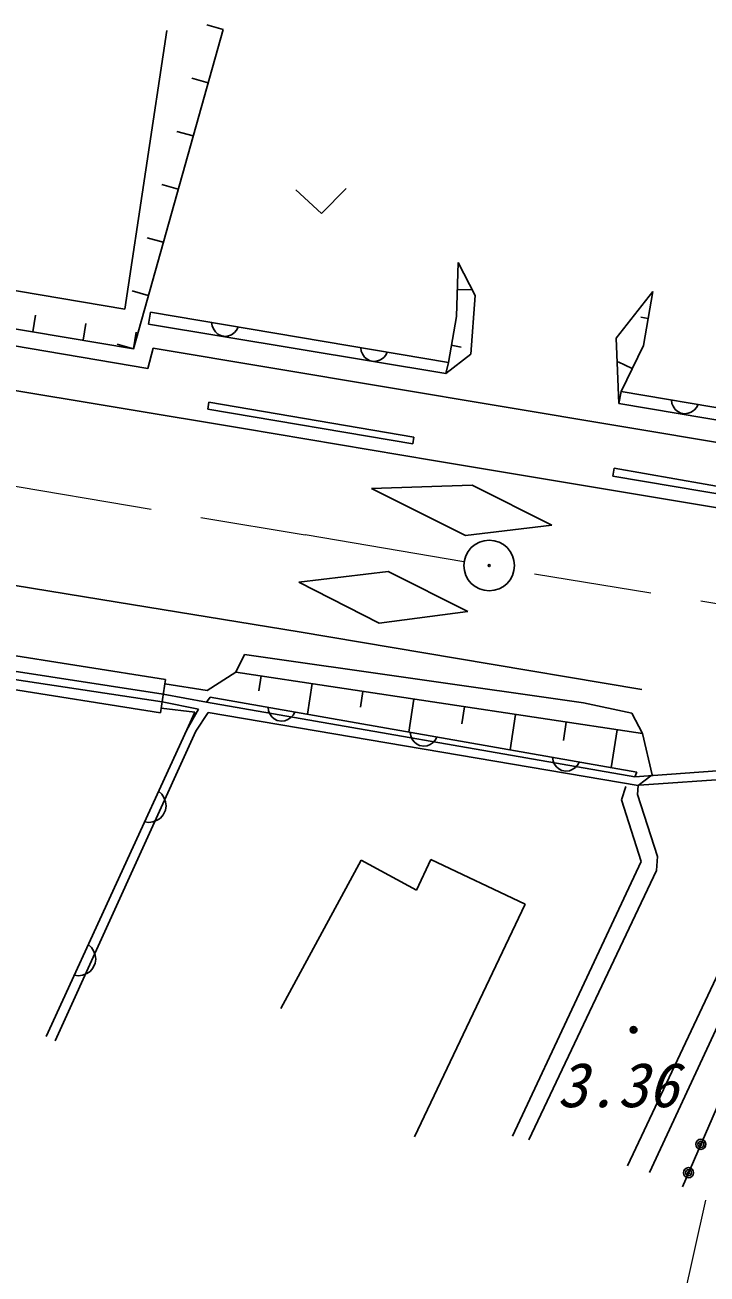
# Model space of a CAD drawing. Units: millimetres, scale not verified. Extents: x 40000 to 680000, y 20000 to 380000.
# Drawn here: x 441040 to 461262, y 271302 to 308325 of the extents above; entities that cross this region are included whole.
import ezdxf
from ezdxf.enums import TextEntityAlignment as Align

# ---------------------------------------------------------------- set-up
doc = ezdxf.new("R2010")
doc.units = ezdxf.units.MM
doc.header["$LTSCALE"] = 1000
doc.linetypes.add('CHAIN', pattern=[18.5, 12, -1.5, 3.5, -1.5])
for name, color, linetype, lineweight in [('M-BGD', 7, 'Continuous', 25), ('M-BMK', 2, 'CHAIN', 13), ('M-BMK-SRVR', 3, 'Continuous', 25), ('M-STR-HTXT', 7, 'Continuous', 13), ('M-STR-STRC', 7, 'Continuous', 25)]:
    doc.layers.add(name, color=color, linetype=linetype, lineweight=lineweight)
doc.styles.add('ＭＳ ゴシック', font='')
doc.styles.get('ＭＳ ゴシック').set_extended_font_data('MS Gothic')

msp = doc.modelspace()

# ---------------------------------------------------------------- linework, layer by layer
at = {"layer": 'M-BGD'}
for p, q in [((443997, 299905), (445245, 308160)), ((446912, 308189), (444253, 298730)), ((446912, 308189), (446431, 308325)), ((446469, 306613), (445987, 306748)), ((446026, 305036), (445544, 305172)), ((445582, 303460), (445101, 303595)), ((449067, 303441), (449833, 302737)), ((449833, 302737), (450566, 303474)), ((444253, 298730), (423697, 302145)), ((445139, 301883), (444658, 302019)), ((423857, 301677), (444686, 298141)), ((453887, 301289), (453836, 299680)), ((454390, 300308), (453887, 301289)), ((437610, 300978), (443997, 299905)), ((444696, 300307), (444215, 300442)), ((453862, 300485), (454307, 300470)), ((454260, 298569), (454390, 300308)), ((459657, 300424), (458567, 299044)), ((459657, 300424), (459375, 298828)), ((441268, 299226), (441350, 299719)), ((444703, 299458), (444760, 299809)), ((444760, 299809), (453598, 298322)), ((453836, 299680), (453598, 298322)), ((459516, 299626), (459301, 299664)), ((430351, 299224), (447516, 296364)), ((442761, 298978), (442843, 299472)), ((444253, 298730), (444335, 299224)), ((453517, 297991), (444703, 299458)), ((446575, 299504), (446590, 299404)), ((446590, 299404), (446625, 299317)), ((446625, 299317), (446690, 299225)), ((446690, 299225), (446761, 299164)), ((446761, 299164), (446850, 299117)), ((447163, 299145), (447256, 299211)), ((447256, 299211), (447316, 299282)), ((447316, 299282), (447364, 299371)), ((444253, 298730), (443772, 298866)), ((446850, 299117), (446977, 299095)), ((446977, 299095), (447077, 299111)), ((447077, 299111), (447163, 299145)), ((453676, 298835), (453974, 298779)), ((458567, 299044), (458650, 297101)), ((458713, 297460), (459375, 298828)), ((444838, 298742), (444686, 298141)), ((444838, 298742), (485346, 291975)), ((450994, 298760), (451010, 298660)), ((451010, 298660), (451044, 298573)), ((451044, 298573), (451110, 298481)), ((451110, 298481), (451181, 298420)), ((451181, 298420), (451270, 298373)), ((451583, 298401), (451675, 298467)), ((451675, 298467), (451736, 298538)), ((451736, 298538), (451783, 298627)), ((453517, 297991), (454260, 298569)), ((451270, 298373), (451396, 298352)), ((451396, 298352), (451496, 298367)), ((451496, 298367), (451583, 298401)), ((453598, 298322), (453517, 297991)), ((459044, 298144), (458631, 298343)), ((458650, 297101), (458713, 297460)), ((458713, 297460), (458650, 297101)), ((485149, 293026), (458713, 297460)), ((458650, 297101), (485555, 292553)), ((460206, 297210), (460222, 297110)), ((460222, 297110), (460256, 297023)), ((460256, 297023), (460322, 296931)), ((460322, 296931), (460393, 296870)), ((460887, 296917), (460948, 296988)), ((460948, 296988), (460995, 297077)), ((460393, 296870), (460482, 296823)), ((460482, 296823), (460608, 296801)), ((460608, 296801), (460708, 296817)), ((460708, 296817), (460795, 296851)), ((460795, 296851), (460887, 296917)), ((447516, 296364), (453152, 295413)), ((453152, 295413), (473411, 292049)), ((451314, 294586), (454297, 294689)), ((454105, 293191), (451314, 294586)), ((454297, 294689), (456661, 293503)), ((456661, 293503), (454105, 293191)), ((443292, 291296), (436789, 292357)), ((451809, 292125), (449159, 291807)), ((454168, 290941), (451809, 292125)), ((449159, 291807), (451546, 290598)), ((445211, 288928), (431595, 291078)), ((449170, 290336), (443292, 291296)), ((451546, 290598), (454168, 290941)), ((431439, 290328), (445107, 288260)), ((431487, 290583), (445139, 288493)), ((449170, 290336), (453800, 289558)), ((431419, 290090), (445061, 287939)), ((447550, 289666), (447290, 289142)), ((457596, 288230), (447550, 289666)), ((459332, 288628), (453800, 289558)), ((445211, 288928), (445061, 287939)), ((445184, 288797), (446437, 288595)), ((446437, 288595), (447290, 289142)), ((447290, 289142), (459348, 287319)), ((448043, 289028), (447977, 288593)), ((449551, 288801), (449413, 287893)), ((446421, 288255), (445139, 288493)), ((451058, 288573), (450987, 288101)), ((446077, 287956), (445073, 288074)), ((445107, 288260), (446180, 288040)), ((446534, 288399), (446421, 288255)), ((446421, 288255), (459126, 286042)), ((446534, 288399), (459184, 286176)), ((448248, 288097), (448263, 287997)), ((452565, 288345), (452417, 287365)), ((454073, 288117), (453996, 287609)), ((459034, 287927), (457596, 288230)), ((446180, 288040), (445835, 287430)), ((446077, 287956), (445835, 287430)), ((446104, 287392), (446475, 287950)), ((446475, 287950), (459223, 285784)), ((448263, 287997), (448297, 287910)), ((448297, 287910), (448362, 287818)), ((448362, 287818), (448432, 287757)), ((448432, 287757), (448521, 287708)), ((448521, 287708), (448647, 287686)), ((448647, 287686), (448747, 287701)), ((448747, 287701), (448834, 287735)), ((448834, 287735), (448927, 287800)), ((448927, 287800), (448988, 287870)), ((448988, 287870), (449036, 287959)), ((455580, 287889), (455421, 286837)), ((459348, 287319), (459034, 287927)), ((445835, 287430), (441665, 278341)), ((441938, 278216), (446104, 287392)), ((452465, 287357), (452480, 287256)), ((457087, 287661), (457005, 287117)), ((458595, 287433), (458425, 286309)), ((459348, 287319), (459634, 286094)), ((452480, 287256), (452513, 287169)), ((452513, 287169), (452578, 287077)), ((452578, 287077), (452649, 287016)), ((452649, 287016), (452738, 286967)), ((452738, 286967), (452864, 286945)), ((452864, 286945), (452964, 286960)), ((452964, 286960), (453051, 286994)), ((453051, 286994), (453143, 287059)), ((453143, 287059), (453205, 287129)), ((453205, 287129), (453253, 287218)), ((456681, 286616), (456696, 286515)), ((456696, 286515), (456730, 286428)), ((456730, 286428), (456795, 286336)), ((456795, 286336), (456865, 286275)), ((456865, 286275), (456954, 286226)), ((456954, 286226), (457080, 286204)), ((457080, 286204), (457180, 286219)), ((457180, 286219), (457267, 286253)), ((457267, 286253), (457360, 286318)), ((457360, 286318), (457421, 286388)), ((457421, 286388), (457469, 286477)), ((459126, 286042), (463983, 286395)), ((459126, 286042), (459184, 286176)), ((459634, 286094), (459223, 285784)), ((459223, 285784), (459634, 286094)), ((459251, 285792), (463945, 286120)), ((445094, 285526), (445001, 285612)), ((445160, 285429), (445094, 285526)), ((458722, 285359), (458859, 285751)), ((459223, 285784), (459198, 285513)), ((459198, 285513), (459790, 283678)), ((445209, 285297), (445160, 285429)), ((445208, 285055), (445222, 285181)), ((445222, 285181), (445209, 285297)), ((459314, 283525), (458722, 285359)), ((444826, 284702), (444959, 284751)), ((444959, 284751), (445055, 284817)), ((445055, 284817), (445141, 284910)), ((445141, 284910), (445208, 285055)), ((444584, 284703), (444710, 284689)), ((444710, 284689), (444826, 284702)), ((463592, 284460), (458906, 274507)), ((464096, 284079), (459552, 274306)), ((459790, 283678), (459769, 283264)), ((451005, 283568), (448626, 279171)), ((452645, 282680), (451005, 283568)), ((453071, 283585), (452645, 282680)), ((455873, 282268), (453071, 283585)), ((455498, 275389), (459314, 283525)), ((459769, 283264), (455975, 275282)), ((452590, 275370), (455873, 282268)), ((443009, 280981), (442916, 281068)), ((443074, 280885), (443009, 280981)), ((443124, 280752), (443074, 280885)), ((443136, 280636), (443124, 280752)), ((442873, 280207), (442970, 280273)), ((442970, 280273), (443056, 280365)), ((443056, 280365), (443123, 280511)), ((443123, 280511), (443136, 280636)), ((442499, 280159), (442625, 280145)), ((442625, 280145), (442741, 280158)), ((442741, 280158), (442873, 280207)), ((461994, 277252), (460531, 273883))]:
    msp.add_line(p, q, dxfattribs=at)
for centre, radius in [((459085, 278541), 100), ((459085, 278541), 60), ((459085, 278541), 20), ((461080, 275146), 150), ((461080, 275146), 90), ((461080, 275146), 30), ((460714, 274304), 150), ((460714, 274304), 90), ((460714, 274304), 30)]:
    msp.add_circle(centre, radius, dxfattribs=at)
at = {"layer": 'M-BMK'}
for p, q in [((432942, 295956), (449351, 293212)), ((454051, 292414), (449351, 293212)), ((472925, 289329), (455507, 292145))]:
    msp.add_line(p, q, dxfattribs=at)
at = {"layer": 'M-BMK-SRVR'}
for radius in [750, 30]:
    msp.add_circle((454804, 292302), radius, dxfattribs=at)
at = {"layer": 'M-STR-HTXT'}
msp.add_line((461215, 273489), (457589, 257293), dxfattribs=at)
at = {"layer": 'M-STR-STRC'}
for p, q in [((446462, 296942), (446495, 297140)), ((452535, 295913), (446462, 296942)), ((446495, 297140), (452568, 296111)), ((452568, 296111), (452535, 295913)), ((458514, 295189), (458470, 294954)), ((464589, 294118), (458514, 295189)), ((464556, 293921), (458470, 294954))]:
    msp.add_line(p, q, dxfattribs=at)

# ---------------------------------------------------------------- texts
at = {"layer": 'M-BGD', "style": 'ＭＳ ゴシック', "oblique": 15}
msp.add_text('3.36', height=1320, dxfattribs=at).set_placement((456814, 275850), align=Align.BOTTOM_LEFT)

doc.saveas('drawing.dxf')
